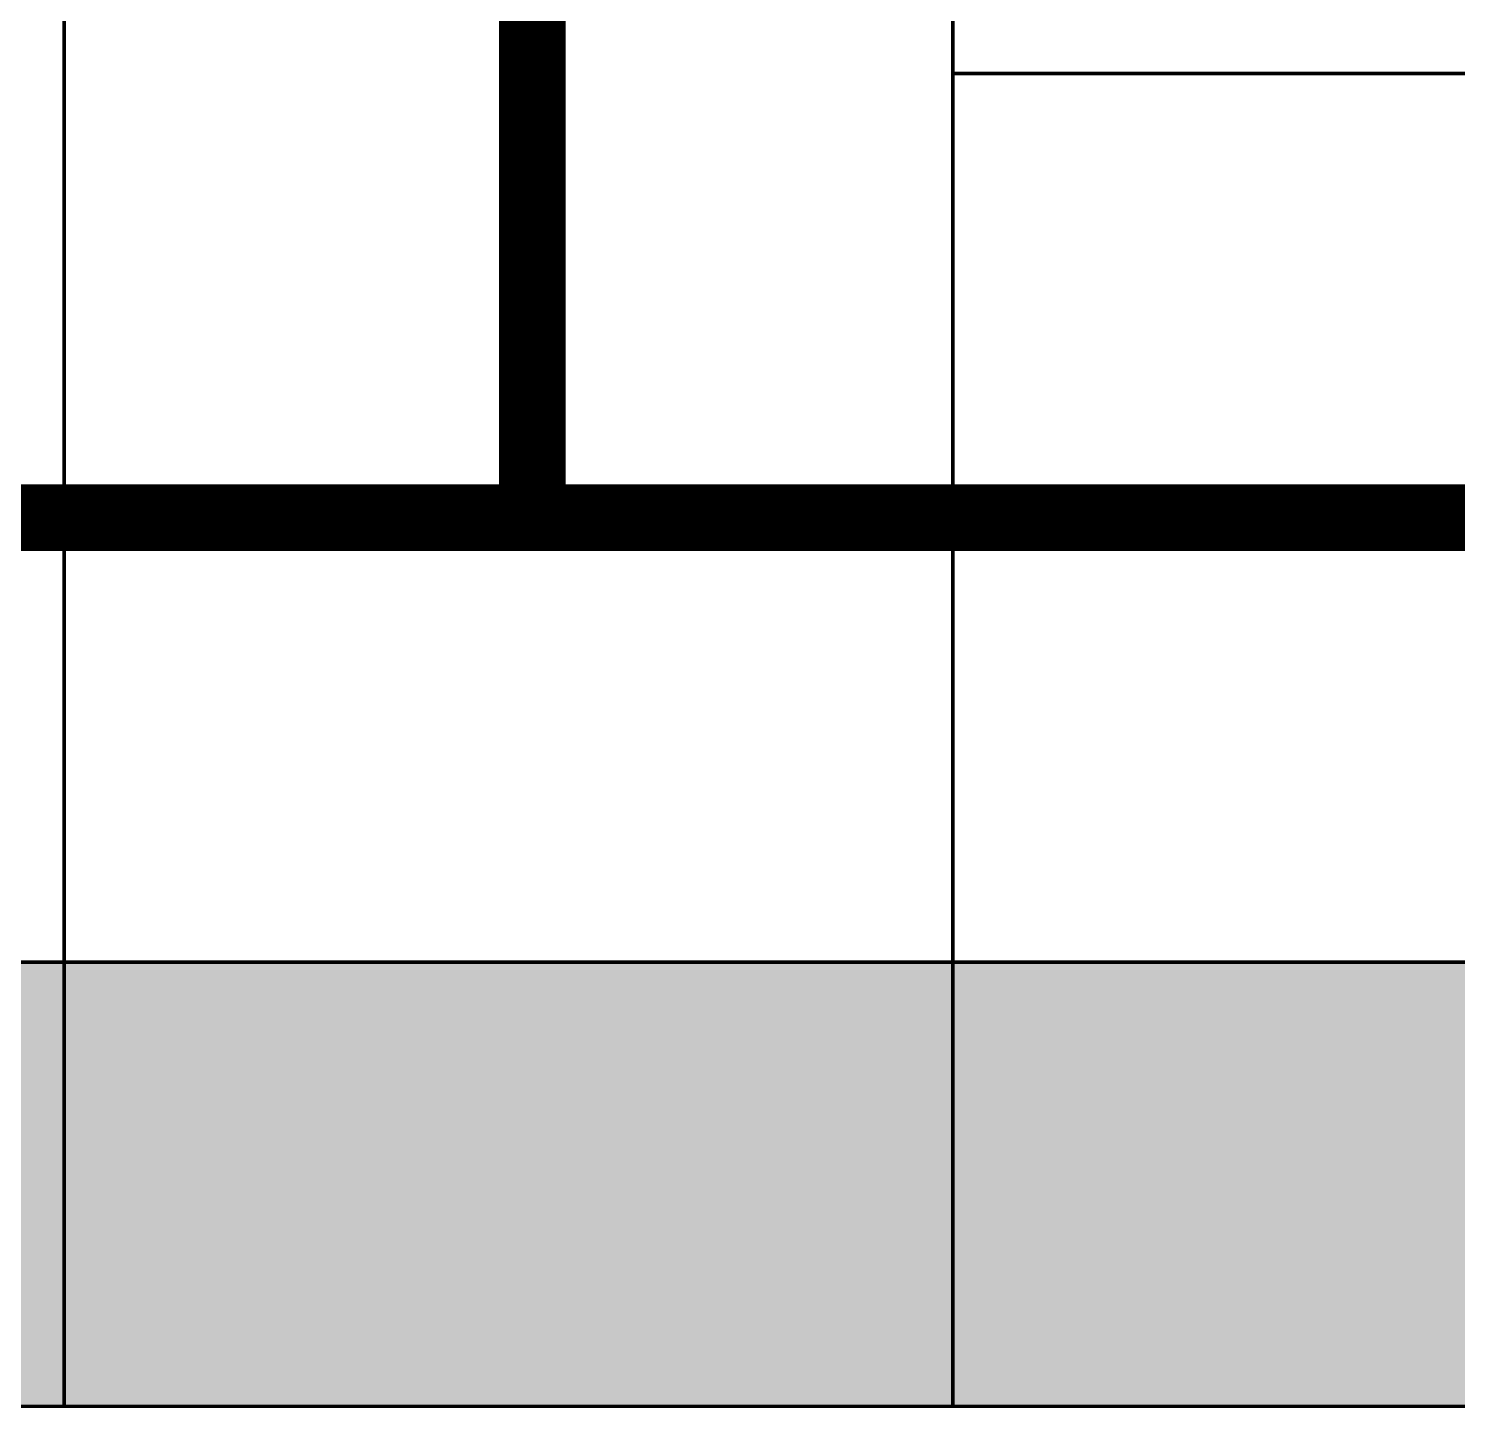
# Model space of a CAD drawing. Header units: millimetres. Extents: x -116965 to 323937, y 291661 to 566926.
# Drawn here: x -46740.1 to -46418.6, y 316538.8 to 316848.8 of the extents above; entities that cross this region are included whole.
import ezdxf

# ---------------------------------------------------------------- set-up
doc = ezdxf.new("R2010")
doc.units = ezdxf.units.MM
doc.layers.get('0').update_dxf_attribs({"lineweight": 18})
doc.layers.add('C00-00-00', color=7, linetype='Continuous')
doc.layers.add('C34-3A-40', color=7, linetype='Continuous', true_color=0x343a40)
doc.layers.add('C62-64-69', color=7, linetype='Continuous', true_color=0x626469)

msp = doc.modelspace()

# ---------------------------------------------------------------- hatches: boundary and pattern name
at = {"layer": 'C34-3A-40'}
h = msp.add_hatch(color=256, dxfattribs=at)
h.dxf.hatch_style = 2
h.paths.add_polyline_path([(-47132.023117, 316638.736127), (-46732.078952, 316638.736127), (-46732.078952, 316538.750083), (-47132.023117, 316538.750083)])
h = msp.add_hatch(color=256, dxfattribs=at)
h.dxf.hatch_style = 2
h.paths.add_polyline_path([(-46732.078952, 316638.736127), (-46532.106867, 316638.736127), (-46532.106867, 316538.750083), (-46732.078952, 316538.750083)])
h = msp.add_hatch(color=256, dxfattribs=at)
h.dxf.hatch_style = 2
h.paths.add_polyline_path([(-46532.106867, 316638.736127), (-45832.204577, 316638.736127), (-45832.204577, 316538.750083), (-46532.106867, 316538.750083)])
at = {"layer": 'C62-64-69'}
h = msp.add_hatch(color=256, dxfattribs=at)
h.dxf.hatch_style = 2
h.paths.add_polyline_path([(-46732.078952, 316629.737383), (-46700.083417, 316629.737383), (-46700.083417, 316622.738358), (-46732.078952, 316622.738358)])
h = msp.add_hatch(color=256, dxfattribs=at)
h.dxf.hatch_style = 2
h.paths.add_polyline_path([(-46700.083417, 316629.737383), (-46668.087882, 316629.737383), (-46668.087882, 316622.738358), (-46700.083417, 316622.738358)])
h = msp.add_hatch(color=256, dxfattribs=at)
h.dxf.hatch_style = 2
h.paths.add_polyline_path([(-46700.083417, 316629.737383), (-46668.087882, 316629.737383), (-46668.087882, 316622.738358), (-46700.083417, 316622.738358)])
h = msp.add_hatch(color=256, dxfattribs=at)
h.dxf.hatch_style = 2
h.paths.add_polyline_path([(-46668.087882, 316629.737383), (-46636.092352, 316629.737383), (-46636.092352, 316622.738358), (-46668.087882, 316622.738358)])
h = msp.add_hatch(color=256, dxfattribs=at)
h.dxf.hatch_style = 2
h.paths.add_polyline_path([(-46668.087882, 316629.737383), (-46636.092352, 316629.737383), (-46636.092352, 316622.738358), (-46668.087882, 316622.738358)])
h = msp.add_hatch(color=256, dxfattribs=at)
h.dxf.hatch_style = 2
h.paths.add_polyline_path([(-46636.092352, 316629.737383), (-46604.096817, 316629.737383), (-46604.096817, 316622.738358), (-46636.092352, 316622.738358)])
h = msp.add_hatch(color=256, dxfattribs=at)
h.dxf.hatch_style = 2
h.paths.add_polyline_path([(-46636.092352, 316629.737383), (-46604.096817, 316629.737383), (-46604.096817, 316622.738358), (-46636.092352, 316622.738358)])
h = msp.add_hatch(color=256, dxfattribs=at)
h.dxf.hatch_style = 2
h.paths.add_polyline_path([(-46604.096817, 316629.737383), (-46572.101282, 316629.737383), (-46572.101282, 316622.738358), (-46604.096817, 316622.738358)])
h = msp.add_hatch(color=256, dxfattribs=at)
h.dxf.hatch_style = 2
h.paths.add_polyline_path([(-46604.096817, 316629.737383), (-46572.101282, 316629.737383), (-46572.101282, 316622.738358), (-46604.096817, 316622.738358)])
h = msp.add_hatch(color=256, dxfattribs=at)
h.dxf.hatch_style = 2
h.paths.add_polyline_path([(-46572.101282, 316629.737383), (-46540.105752, 316629.737383), (-46540.105752, 316622.738358), (-46572.101282, 316622.738358)])
h = msp.add_hatch(color=256, dxfattribs=at)
h.dxf.hatch_style = 2
h.paths.add_polyline_path([(-46532.106867, 316629.737383), (-46500.111332, 316629.737383), (-46500.111332, 316622.738358), (-46532.106867, 316622.738358)])
h = msp.add_hatch(color=256, dxfattribs=at)
h.dxf.hatch_style = 2
h.paths.add_polyline_path([(-46500.111332, 316629.737383), (-46468.115802, 316629.737383), (-46468.115802, 316622.738358), (-46500.111332, 316622.738358)])
h = msp.add_hatch(color=256, dxfattribs=at)
h.dxf.hatch_style = 2
h.paths.add_polyline_path([(-46500.111332, 316629.737383), (-46468.115802, 316629.737383), (-46468.115802, 316622.738358), (-46500.111332, 316622.738358)])
h = msp.add_hatch(color=256, dxfattribs=at)
h.dxf.hatch_style = 2
h.paths.add_polyline_path([(-46468.115802, 316629.737383), (-46436.120267, 316629.737383), (-46436.120267, 316622.738358), (-46468.115802, 316622.738358)])
h = msp.add_hatch(color=256, dxfattribs=at)
h.dxf.hatch_style = 2
h.paths.add_polyline_path([(-46468.115802, 316629.737383), (-46436.120267, 316629.737383), (-46436.120267, 316622.738358), (-46468.115802, 316622.738358)])
h = msp.add_hatch(color=256, dxfattribs=at)
h.dxf.hatch_style = 2
h.paths.add_polyline_path([(-46436.120267, 316629.737383), (-46404.124732, 316629.737383), (-46404.124732, 316622.738358), (-46436.120267, 316622.738358)])
h = msp.add_hatch(color=256, dxfattribs=at)
h.dxf.hatch_style = 2
h.paths.add_polyline_path([(-46732.078952, 316622.738358), (-46700.083417, 316622.738358), (-46700.083417, 316620.738639), (-46732.078952, 316620.738639)])
h = msp.add_hatch(color=256, dxfattribs=at)
h.dxf.hatch_style = 2
h.paths.add_polyline_path([(-46732.078952, 316620.738639), (-46700.083417, 316620.738639), (-46700.083417, 316613.739614), (-46732.078952, 316613.739614)])
h = msp.add_hatch(color=256, dxfattribs=at)
h.dxf.hatch_style = 2
h.paths.add_polyline_path([(-46700.083417, 316622.738358), (-46668.087882, 316622.738358), (-46668.087882, 316620.738639), (-46700.083417, 316620.738639)])
h = msp.add_hatch(color=256, dxfattribs=at)
h.dxf.hatch_style = 2
h.paths.add_polyline_path([(-46700.083417, 316622.738358), (-46668.087882, 316622.738358), (-46668.087882, 316620.738639), (-46700.083417, 316620.738639)])
h = msp.add_hatch(color=256, dxfattribs=at)
h.dxf.hatch_style = 2
h.paths.add_polyline_path([(-46700.083417, 316620.738639), (-46668.087882, 316620.738639), (-46668.087882, 316613.739614), (-46700.083417, 316613.739614)])
h = msp.add_hatch(color=256, dxfattribs=at)
h.dxf.hatch_style = 2
h.paths.add_polyline_path([(-46700.083417, 316620.738639), (-46668.087882, 316620.738639), (-46668.087882, 316613.739614), (-46700.083417, 316613.739614)])
h = msp.add_hatch(color=256, dxfattribs=at)
h.dxf.hatch_style = 2
h.paths.add_polyline_path([(-46668.087882, 316622.738358), (-46636.092352, 316622.738358), (-46636.092352, 316620.738639), (-46668.087882, 316620.738639)])
h = msp.add_hatch(color=256, dxfattribs=at)
h.dxf.hatch_style = 2
h.paths.add_polyline_path([(-46668.087882, 316622.738358), (-46636.092352, 316622.738358), (-46636.092352, 316620.738639), (-46668.087882, 316620.738639)])
h = msp.add_hatch(color=256, dxfattribs=at)
h.dxf.hatch_style = 2
h.paths.add_polyline_path([(-46668.087882, 316620.738639), (-46636.092352, 316620.738639), (-46636.092352, 316613.739614), (-46668.087882, 316613.739614)])
h = msp.add_hatch(color=256, dxfattribs=at)
h.dxf.hatch_style = 2
h.paths.add_polyline_path([(-46668.087882, 316620.738639), (-46636.092352, 316620.738639), (-46636.092352, 316613.739614), (-46668.087882, 316613.739614)])
h = msp.add_hatch(color=256, dxfattribs=at)
h.dxf.hatch_style = 2
h.paths.add_polyline_path([(-46636.092352, 316622.738358), (-46604.096817, 316622.738358), (-46604.096817, 316620.738639), (-46636.092352, 316620.738639)])
h = msp.add_hatch(color=256, dxfattribs=at)
h.dxf.hatch_style = 2
h.paths.add_polyline_path([(-46636.092352, 316622.738358), (-46604.096817, 316622.738358), (-46604.096817, 316620.738639), (-46636.092352, 316620.738639)])
h = msp.add_hatch(color=256, dxfattribs=at)
h.dxf.hatch_style = 2
h.paths.add_polyline_path([(-46636.092352, 316620.738639), (-46604.096817, 316620.738639), (-46604.096817, 316613.739614), (-46636.092352, 316613.739614)])
h = msp.add_hatch(color=256, dxfattribs=at)
h.dxf.hatch_style = 2
h.paths.add_polyline_path([(-46636.092352, 316620.738639), (-46604.096817, 316620.738639), (-46604.096817, 316613.739614), (-46636.092352, 316613.739614)])
h = msp.add_hatch(color=256, dxfattribs=at)
h.dxf.hatch_style = 2
h.paths.add_polyline_path([(-46604.096817, 316622.738358), (-46572.101282, 316622.738358), (-46572.101282, 316620.738639), (-46604.096817, 316620.738639)])
h = msp.add_hatch(color=256, dxfattribs=at)
h.dxf.hatch_style = 2
h.paths.add_polyline_path([(-46604.096817, 316622.738358), (-46572.101282, 316622.738358), (-46572.101282, 316620.738639), (-46604.096817, 316620.738639)])
h = msp.add_hatch(color=256, dxfattribs=at)
h.dxf.hatch_style = 2
h.paths.add_polyline_path([(-46604.096817, 316620.738639), (-46572.101282, 316620.738639), (-46572.101282, 316613.739614), (-46604.096817, 316613.739614)])
h = msp.add_hatch(color=256, dxfattribs=at)
h.dxf.hatch_style = 2
h.paths.add_polyline_path([(-46604.096817, 316620.738639), (-46572.101282, 316620.738639), (-46572.101282, 316613.739614), (-46604.096817, 316613.739614)])
h = msp.add_hatch(color=256, dxfattribs=at)
h.dxf.hatch_style = 2
h.paths.add_polyline_path([(-46572.101282, 316622.738358), (-46540.105752, 316622.738358), (-46540.105752, 316620.738639), (-46572.101282, 316620.738639)])
h = msp.add_hatch(color=256, dxfattribs=at)
h.dxf.hatch_style = 2
h.paths.add_polyline_path([(-46572.101282, 316620.738639), (-46540.105752, 316620.738639), (-46540.105752, 316613.739614), (-46572.101282, 316613.739614)])
h = msp.add_hatch(color=256, dxfattribs=at)
h.dxf.hatch_style = 2
h.paths.add_polyline_path([(-46532.106867, 316622.738358), (-46500.111332, 316622.738358), (-46500.111332, 316620.738639), (-46532.106867, 316620.738639)])
h = msp.add_hatch(color=256, dxfattribs=at)
h.dxf.hatch_style = 2
h.paths.add_polyline_path([(-46532.106867, 316620.738639), (-46500.111332, 316620.738639), (-46500.111332, 316613.739614), (-46532.106867, 316613.739614)])
h = msp.add_hatch(color=256, dxfattribs=at)
h.dxf.hatch_style = 2
h.paths.add_polyline_path([(-46500.111332, 316622.738358), (-46468.115802, 316622.738358), (-46468.115802, 316620.738639), (-46500.111332, 316620.738639)])
h = msp.add_hatch(color=256, dxfattribs=at)
h.dxf.hatch_style = 2
h.paths.add_polyline_path([(-46500.111332, 316622.738358), (-46468.115802, 316622.738358), (-46468.115802, 316620.738639), (-46500.111332, 316620.738639)])
h = msp.add_hatch(color=256, dxfattribs=at)
h.dxf.hatch_style = 2
h.paths.add_polyline_path([(-46500.111332, 316620.738639), (-46468.115802, 316620.738639), (-46468.115802, 316613.739614), (-46500.111332, 316613.739614)])
h = msp.add_hatch(color=256, dxfattribs=at)
h.dxf.hatch_style = 2
h.paths.add_polyline_path([(-46500.111332, 316620.738639), (-46468.115802, 316620.738639), (-46468.115802, 316613.739614), (-46500.111332, 316613.739614)])
h = msp.add_hatch(color=256, dxfattribs=at)
h.dxf.hatch_style = 2
h.paths.add_polyline_path([(-46468.115802, 316622.738358), (-46436.120267, 316622.738358), (-46436.120267, 316620.738639), (-46468.115802, 316620.738639)])
h = msp.add_hatch(color=256, dxfattribs=at)
h.dxf.hatch_style = 2
h.paths.add_polyline_path([(-46468.115802, 316622.738358), (-46436.120267, 316622.738358), (-46436.120267, 316620.738639), (-46468.115802, 316620.738639)])
h = msp.add_hatch(color=256, dxfattribs=at)
h.dxf.hatch_style = 2
h.paths.add_polyline_path([(-46468.115802, 316620.738639), (-46436.120267, 316620.738639), (-46436.120267, 316613.739614), (-46468.115802, 316613.739614)])
h = msp.add_hatch(color=256, dxfattribs=at)
h.dxf.hatch_style = 2
h.paths.add_polyline_path([(-46468.115802, 316620.738639), (-46436.120267, 316620.738639), (-46436.120267, 316613.739614), (-46468.115802, 316613.739614)])
h = msp.add_hatch(color=256, dxfattribs=at)
h.dxf.hatch_style = 2
h.paths.add_polyline_path([(-46436.120267, 316622.738358), (-46404.124732, 316622.738358), (-46404.124732, 316620.738639), (-46436.120267, 316620.738639)])
h = msp.add_hatch(color=256, dxfattribs=at)
h.dxf.hatch_style = 2
h.paths.add_polyline_path([(-46436.120267, 316620.738639), (-46404.124732, 316620.738639), (-46404.124732, 316613.739614), (-46436.120267, 316613.739614)])
h = msp.add_hatch(color=256, dxfattribs=at)
h.dxf.hatch_style = 2
h.paths.add_polyline_path([(-46732.078952, 316613.739614), (-46700.083417, 316613.739614), (-46700.083417, 316611.739896), (-46732.078952, 316611.739896)])
h = msp.add_hatch(color=256, dxfattribs=at)
h.dxf.hatch_style = 2
h.paths.add_polyline_path([(-46732.078952, 316611.739896), (-46700.083417, 316611.739896), (-46700.083417, 316604.74087), (-46732.078952, 316604.74087)])
h = msp.add_hatch(color=256, dxfattribs=at)
h.dxf.hatch_style = 2
h.paths.add_polyline_path([(-46700.083417, 316613.739614), (-46668.087882, 316613.739614), (-46668.087882, 316611.739896), (-46700.083417, 316611.739896)])
h = msp.add_hatch(color=256, dxfattribs=at)
h.dxf.hatch_style = 2
h.paths.add_polyline_path([(-46700.083417, 316613.739614), (-46668.087882, 316613.739614), (-46668.087882, 316611.739896), (-46700.083417, 316611.739896)])
h = msp.add_hatch(color=256, dxfattribs=at)
h.dxf.hatch_style = 2
h.paths.add_polyline_path([(-46700.083417, 316611.739896), (-46668.087882, 316611.739896), (-46668.087882, 316604.74087), (-46700.083417, 316604.74087)])
h = msp.add_hatch(color=256, dxfattribs=at)
h.dxf.hatch_style = 2
h.paths.add_polyline_path([(-46700.083417, 316611.739896), (-46668.087882, 316611.739896), (-46668.087882, 316604.74087), (-46700.083417, 316604.74087)])
h = msp.add_hatch(color=256, dxfattribs=at)
h.dxf.hatch_style = 2
h.paths.add_polyline_path([(-46668.087882, 316613.739614), (-46636.092352, 316613.739614), (-46636.092352, 316611.739896), (-46668.087882, 316611.739896)])
h = msp.add_hatch(color=256, dxfattribs=at)
h.dxf.hatch_style = 2
h.paths.add_polyline_path([(-46668.087882, 316613.739614), (-46636.092352, 316613.739614), (-46636.092352, 316611.739896), (-46668.087882, 316611.739896)])
h = msp.add_hatch(color=256, dxfattribs=at)
h.dxf.hatch_style = 2
h.paths.add_polyline_path([(-46668.087882, 316611.739896), (-46636.092352, 316611.739896), (-46636.092352, 316604.74087), (-46668.087882, 316604.74087)])
h = msp.add_hatch(color=256, dxfattribs=at)
h.dxf.hatch_style = 2
h.paths.add_polyline_path([(-46668.087882, 316611.739896), (-46636.092352, 316611.739896), (-46636.092352, 316604.74087), (-46668.087882, 316604.74087)])
h = msp.add_hatch(color=256, dxfattribs=at)
h.dxf.hatch_style = 2
h.paths.add_polyline_path([(-46636.092352, 316613.739614), (-46604.096817, 316613.739614), (-46604.096817, 316611.739896), (-46636.092352, 316611.739896)])
h = msp.add_hatch(color=256, dxfattribs=at)
h.dxf.hatch_style = 2
h.paths.add_polyline_path([(-46636.092352, 316613.739614), (-46604.096817, 316613.739614), (-46604.096817, 316611.739896), (-46636.092352, 316611.739896)])
h = msp.add_hatch(color=256, dxfattribs=at)
h.dxf.hatch_style = 2
h.paths.add_polyline_path([(-46636.092352, 316611.739896), (-46604.096817, 316611.739896), (-46604.096817, 316604.74087), (-46636.092352, 316604.74087)])
h = msp.add_hatch(color=256, dxfattribs=at)
h.dxf.hatch_style = 2
h.paths.add_polyline_path([(-46636.092352, 316611.739896), (-46604.096817, 316611.739896), (-46604.096817, 316604.74087), (-46636.092352, 316604.74087)])
h = msp.add_hatch(color=256, dxfattribs=at)
h.dxf.hatch_style = 2
h.paths.add_polyline_path([(-46604.096817, 316613.739614), (-46572.101282, 316613.739614), (-46572.101282, 316611.739896), (-46604.096817, 316611.739896)])
h = msp.add_hatch(color=256, dxfattribs=at)
h.dxf.hatch_style = 2
h.paths.add_polyline_path([(-46604.096817, 316613.739614), (-46572.101282, 316613.739614), (-46572.101282, 316611.739896), (-46604.096817, 316611.739896)])
h = msp.add_hatch(color=256, dxfattribs=at)
h.dxf.hatch_style = 2
h.paths.add_polyline_path([(-46604.096817, 316611.739896), (-46572.101282, 316611.739896), (-46572.101282, 316604.74087), (-46604.096817, 316604.74087)])
h = msp.add_hatch(color=256, dxfattribs=at)
h.dxf.hatch_style = 2
h.paths.add_polyline_path([(-46604.096817, 316611.739896), (-46572.101282, 316611.739896), (-46572.101282, 316604.74087), (-46604.096817, 316604.74087)])
h = msp.add_hatch(color=256, dxfattribs=at)
h.dxf.hatch_style = 2
h.paths.add_polyline_path([(-46572.101282, 316613.739614), (-46540.105752, 316613.739614), (-46540.105752, 316611.739896), (-46572.101282, 316611.739896)])
h = msp.add_hatch(color=256, dxfattribs=at)
h.dxf.hatch_style = 2
h.paths.add_polyline_path([(-46572.101282, 316611.739896), (-46540.105752, 316611.739896), (-46540.105752, 316604.74087), (-46572.101282, 316604.74087)])
h = msp.add_hatch(color=256, dxfattribs=at)
h.dxf.hatch_style = 2
h.paths.add_polyline_path([(-46532.106867, 316613.739614), (-46500.111332, 316613.739614), (-46500.111332, 316611.739896), (-46532.106867, 316611.739896)])
h = msp.add_hatch(color=256, dxfattribs=at)
h.dxf.hatch_style = 2
h.paths.add_polyline_path([(-46532.106867, 316611.739896), (-46500.111332, 316611.739896), (-46500.111332, 316604.74087), (-46532.106867, 316604.74087)])
h = msp.add_hatch(color=256, dxfattribs=at)
h.dxf.hatch_style = 2
h.paths.add_polyline_path([(-46500.111332, 316613.739614), (-46468.115802, 316613.739614), (-46468.115802, 316611.739896), (-46500.111332, 316611.739896)])
h = msp.add_hatch(color=256, dxfattribs=at)
h.dxf.hatch_style = 2
h.paths.add_polyline_path([(-46500.111332, 316613.739614), (-46468.115802, 316613.739614), (-46468.115802, 316611.739896), (-46500.111332, 316611.739896)])
h = msp.add_hatch(color=256, dxfattribs=at)
h.dxf.hatch_style = 2
h.paths.add_polyline_path([(-46500.111332, 316611.739896), (-46468.115802, 316611.739896), (-46468.115802, 316604.74087), (-46500.111332, 316604.74087)])
h = msp.add_hatch(color=256, dxfattribs=at)
h.dxf.hatch_style = 2
h.paths.add_polyline_path([(-46500.111332, 316611.739896), (-46468.115802, 316611.739896), (-46468.115802, 316604.74087), (-46500.111332, 316604.74087)])
h = msp.add_hatch(color=256, dxfattribs=at)
h.dxf.hatch_style = 2
h.paths.add_polyline_path([(-46468.115802, 316613.739614), (-46436.120267, 316613.739614), (-46436.120267, 316611.739896), (-46468.115802, 316611.739896)])
h = msp.add_hatch(color=256, dxfattribs=at)
h.dxf.hatch_style = 2
h.paths.add_polyline_path([(-46468.115802, 316613.739614), (-46436.120267, 316613.739614), (-46436.120267, 316611.739896), (-46468.115802, 316611.739896)])
h = msp.add_hatch(color=256, dxfattribs=at)
h.dxf.hatch_style = 2
h.paths.add_polyline_path([(-46468.115802, 316611.739896), (-46436.120267, 316611.739896), (-46436.120267, 316604.74087), (-46468.115802, 316604.74087)])
h = msp.add_hatch(color=256, dxfattribs=at)
h.dxf.hatch_style = 2
h.paths.add_polyline_path([(-46468.115802, 316611.739896), (-46436.120267, 316611.739896), (-46436.120267, 316604.74087), (-46468.115802, 316604.74087)])
h = msp.add_hatch(color=256, dxfattribs=at)
h.dxf.hatch_style = 2
h.paths.add_polyline_path([(-46436.120267, 316613.739614), (-46404.124732, 316613.739614), (-46404.124732, 316611.739896), (-46436.120267, 316611.739896)])
h = msp.add_hatch(color=256, dxfattribs=at)
h.dxf.hatch_style = 2
h.paths.add_polyline_path([(-46436.120267, 316611.739896), (-46404.124732, 316611.739896), (-46404.124732, 316604.74087), (-46436.120267, 316604.74087)])
h = msp.add_hatch(color=256, dxfattribs=at)
h.dxf.hatch_style = 2
h.paths.add_polyline_path([(-46732.078952, 316604.74087), (-46700.083417, 316604.74087), (-46700.083417, 316602.741152), (-46732.078952, 316602.741152)])
h = msp.add_hatch(color=256, dxfattribs=at)
h.dxf.hatch_style = 2
h.paths.add_polyline_path([(-46700.083417, 316604.74087), (-46668.087882, 316604.74087), (-46668.087882, 316602.741152), (-46700.083417, 316602.741152)])
h = msp.add_hatch(color=256, dxfattribs=at)
h.dxf.hatch_style = 2
h.paths.add_polyline_path([(-46700.083417, 316604.74087), (-46668.087882, 316604.74087), (-46668.087882, 316602.741152), (-46700.083417, 316602.741152)])
h = msp.add_hatch(color=256, dxfattribs=at)
h.dxf.hatch_style = 2
h.paths.add_polyline_path([(-46668.087882, 316604.74087), (-46636.092352, 316604.74087), (-46636.092352, 316602.741152), (-46668.087882, 316602.741152)])
h = msp.add_hatch(color=256, dxfattribs=at)
h.dxf.hatch_style = 2
h.paths.add_polyline_path([(-46668.087882, 316604.74087), (-46636.092352, 316604.74087), (-46636.092352, 316602.741152), (-46668.087882, 316602.741152)])
h = msp.add_hatch(color=256, dxfattribs=at)
h.dxf.hatch_style = 2
h.paths.add_polyline_path([(-46636.092352, 316604.74087), (-46604.096817, 316604.74087), (-46604.096817, 316602.741152), (-46636.092352, 316602.741152)])
h = msp.add_hatch(color=256, dxfattribs=at)
h.dxf.hatch_style = 2
h.paths.add_polyline_path([(-46636.092352, 316604.74087), (-46604.096817, 316604.74087), (-46604.096817, 316602.741152), (-46636.092352, 316602.741152)])
h = msp.add_hatch(color=256, dxfattribs=at)
h.dxf.hatch_style = 2
h.paths.add_polyline_path([(-46604.096817, 316604.74087), (-46572.101282, 316604.74087), (-46572.101282, 316602.741152), (-46604.096817, 316602.741152)])
h = msp.add_hatch(color=256, dxfattribs=at)
h.dxf.hatch_style = 2
h.paths.add_polyline_path([(-46604.096817, 316604.74087), (-46572.101282, 316604.74087), (-46572.101282, 316602.741152), (-46604.096817, 316602.741152)])
h = msp.add_hatch(color=256, dxfattribs=at)
h.dxf.hatch_style = 2
h.paths.add_polyline_path([(-46572.101282, 316604.74087), (-46540.105752, 316604.74087), (-46540.105752, 316602.741152), (-46572.101282, 316602.741152)])
h = msp.add_hatch(color=256, dxfattribs=at)
h.dxf.hatch_style = 2
h.paths.add_polyline_path([(-46532.106867, 316604.74087), (-46500.111332, 316604.74087), (-46500.111332, 316602.741152), (-46532.106867, 316602.741152)])
h = msp.add_hatch(color=256, dxfattribs=at)
h.dxf.hatch_style = 2
h.paths.add_polyline_path([(-46500.111332, 316604.74087), (-46468.115802, 316604.74087), (-46468.115802, 316602.741152), (-46500.111332, 316602.741152)])
h = msp.add_hatch(color=256, dxfattribs=at)
h.dxf.hatch_style = 2
h.paths.add_polyline_path([(-46500.111332, 316604.74087), (-46468.115802, 316604.74087), (-46468.115802, 316602.741152), (-46500.111332, 316602.741152)])
h = msp.add_hatch(color=256, dxfattribs=at)
h.dxf.hatch_style = 2
h.paths.add_polyline_path([(-46468.115802, 316604.74087), (-46436.120267, 316604.74087), (-46436.120267, 316602.741152), (-46468.115802, 316602.741152)])
h = msp.add_hatch(color=256, dxfattribs=at)
h.dxf.hatch_style = 2
h.paths.add_polyline_path([(-46468.115802, 316604.74087), (-46436.120267, 316604.74087), (-46436.120267, 316602.741152), (-46468.115802, 316602.741152)])
h = msp.add_hatch(color=256, dxfattribs=at)
h.dxf.hatch_style = 2
h.paths.add_polyline_path([(-46436.120267, 316604.74087), (-46404.124732, 316604.74087), (-46404.124732, 316602.741152), (-46436.120267, 316602.741152)])
h = msp.add_hatch(color=256, dxfattribs=at)
h.dxf.hatch_style = 2
h.paths.add_polyline_path([(-46732.078952, 316602.741152), (-46700.083417, 316602.741152), (-46700.083417, 316595.742126), (-46732.078952, 316595.742126)])
h = msp.add_hatch(color=256, dxfattribs=at)
h.dxf.hatch_style = 2
h.paths.add_polyline_path([(-46700.083417, 316602.741152), (-46668.087882, 316602.741152), (-46668.087882, 316595.742126), (-46700.083417, 316595.742126)])
h = msp.add_hatch(color=256, dxfattribs=at)
h.dxf.hatch_style = 2
h.paths.add_polyline_path([(-46700.083417, 316602.741152), (-46668.087882, 316602.741152), (-46668.087882, 316595.742126), (-46700.083417, 316595.742126)])
h = msp.add_hatch(color=256, dxfattribs=at)
h.dxf.hatch_style = 2
h.paths.add_polyline_path([(-46668.087882, 316602.741152), (-46636.092352, 316602.741152), (-46636.092352, 316595.742126), (-46668.087882, 316595.742126)])
h = msp.add_hatch(color=256, dxfattribs=at)
h.dxf.hatch_style = 2
h.paths.add_polyline_path([(-46668.087882, 316602.741152), (-46636.092352, 316602.741152), (-46636.092352, 316595.742126), (-46668.087882, 316595.742126)])
h = msp.add_hatch(color=256, dxfattribs=at)
h.dxf.hatch_style = 2
h.paths.add_polyline_path([(-46636.092352, 316602.741152), (-46604.096817, 316602.741152), (-46604.096817, 316595.742126), (-46636.092352, 316595.742126)])
h = msp.add_hatch(color=256, dxfattribs=at)
h.dxf.hatch_style = 2
h.paths.add_polyline_path([(-46636.092352, 316602.741152), (-46604.096817, 316602.741152), (-46604.096817, 316595.742126), (-46636.092352, 316595.742126)])
h = msp.add_hatch(color=256, dxfattribs=at)
h.dxf.hatch_style = 2
h.paths.add_polyline_path([(-46604.096817, 316602.741152), (-46572.101282, 316602.741152), (-46572.101282, 316595.742126), (-46604.096817, 316595.742126)])
h = msp.add_hatch(color=256, dxfattribs=at)
h.dxf.hatch_style = 2
h.paths.add_polyline_path([(-46604.096817, 316602.741152), (-46572.101282, 316602.741152), (-46572.101282, 316595.742126), (-46604.096817, 316595.742126)])
h = msp.add_hatch(color=256, dxfattribs=at)
h.dxf.hatch_style = 2
h.paths.add_polyline_path([(-46572.101282, 316602.741152), (-46540.105752, 316602.741152), (-46540.105752, 316595.742126), (-46572.101282, 316595.742126)])
h = msp.add_hatch(color=256, dxfattribs=at)
h.dxf.hatch_style = 2
h.paths.add_polyline_path([(-46532.106867, 316602.741152), (-46500.111332, 316602.741152), (-46500.111332, 316595.742126), (-46532.106867, 316595.742126)])
h = msp.add_hatch(color=256, dxfattribs=at)
h.dxf.hatch_style = 2
h.paths.add_polyline_path([(-46500.111332, 316602.741152), (-46468.115802, 316602.741152), (-46468.115802, 316595.742126), (-46500.111332, 316595.742126)])
h = msp.add_hatch(color=256, dxfattribs=at)
h.dxf.hatch_style = 2
h.paths.add_polyline_path([(-46500.111332, 316602.741152), (-46468.115802, 316602.741152), (-46468.115802, 316595.742126), (-46500.111332, 316595.742126)])
h = msp.add_hatch(color=256, dxfattribs=at)
h.dxf.hatch_style = 2
h.paths.add_polyline_path([(-46468.115802, 316602.741152), (-46436.120267, 316602.741152), (-46436.120267, 316595.742126), (-46468.115802, 316595.742126)])
h = msp.add_hatch(color=256, dxfattribs=at)
h.dxf.hatch_style = 2
h.paths.add_polyline_path([(-46468.115802, 316602.741152), (-46436.120267, 316602.741152), (-46436.120267, 316595.742126), (-46468.115802, 316595.742126)])
h = msp.add_hatch(color=256, dxfattribs=at)
h.dxf.hatch_style = 2
h.paths.add_polyline_path([(-46436.120267, 316602.741152), (-46404.124732, 316602.741152), (-46404.124732, 316595.742126), (-46436.120267, 316595.742126)])
h = msp.add_hatch(color=256, dxfattribs=at)
h.dxf.hatch_style = 2
h.paths.add_polyline_path([(-46732.078952, 316595.742126), (-46700.083417, 316595.742126), (-46700.083417, 316593.742408), (-46732.078952, 316593.742408)])
h = msp.add_hatch(color=256, dxfattribs=at)
h.dxf.hatch_style = 2
h.paths.add_polyline_path([(-46700.083417, 316595.742126), (-46668.087882, 316595.742126), (-46668.087882, 316593.742408), (-46700.083417, 316593.742408)])
h = msp.add_hatch(color=256, dxfattribs=at)
h.dxf.hatch_style = 2
h.paths.add_polyline_path([(-46700.083417, 316595.742126), (-46668.087882, 316595.742126), (-46668.087882, 316593.742408), (-46700.083417, 316593.742408)])
h = msp.add_hatch(color=256, dxfattribs=at)
h.dxf.hatch_style = 2
h.paths.add_polyline_path([(-46668.087882, 316595.742126), (-46636.092352, 316595.742126), (-46636.092352, 316593.742408), (-46668.087882, 316593.742408)])
h = msp.add_hatch(color=256, dxfattribs=at)
h.dxf.hatch_style = 2
h.paths.add_polyline_path([(-46668.087882, 316595.742126), (-46636.092352, 316595.742126), (-46636.092352, 316593.742408), (-46668.087882, 316593.742408)])
h = msp.add_hatch(color=256, dxfattribs=at)
h.dxf.hatch_style = 2
h.paths.add_polyline_path([(-46636.092352, 316595.742126), (-46604.096817, 316595.742126), (-46604.096817, 316593.742408), (-46636.092352, 316593.742408)])
h = msp.add_hatch(color=256, dxfattribs=at)
h.dxf.hatch_style = 2
h.paths.add_polyline_path([(-46636.092352, 316595.742126), (-46604.096817, 316595.742126), (-46604.096817, 316593.742408), (-46636.092352, 316593.742408)])
h = msp.add_hatch(color=256, dxfattribs=at)
h.dxf.hatch_style = 2
h.paths.add_polyline_path([(-46604.096817, 316595.742126), (-46572.101282, 316595.742126), (-46572.101282, 316593.742408), (-46604.096817, 316593.742408)])
h = msp.add_hatch(color=256, dxfattribs=at)
h.dxf.hatch_style = 2
h.paths.add_polyline_path([(-46604.096817, 316595.742126), (-46572.101282, 316595.742126), (-46572.101282, 316593.742408), (-46604.096817, 316593.742408)])
h = msp.add_hatch(color=256, dxfattribs=at)
h.dxf.hatch_style = 2
h.paths.add_polyline_path([(-46572.101282, 316595.742126), (-46540.105752, 316595.742126), (-46540.105752, 316593.742408), (-46572.101282, 316593.742408)])
h = msp.add_hatch(color=256, dxfattribs=at)
h.dxf.hatch_style = 2
h.paths.add_polyline_path([(-46532.106867, 316595.742126), (-46500.111332, 316595.742126), (-46500.111332, 316593.742408), (-46532.106867, 316593.742408)])
h = msp.add_hatch(color=256, dxfattribs=at)
h.dxf.hatch_style = 2
h.paths.add_polyline_path([(-46500.111332, 316595.742126), (-46468.115802, 316595.742126), (-46468.115802, 316593.742408), (-46500.111332, 316593.742408)])
h = msp.add_hatch(color=256, dxfattribs=at)
h.dxf.hatch_style = 2
h.paths.add_polyline_path([(-46500.111332, 316595.742126), (-46468.115802, 316595.742126), (-46468.115802, 316593.742408), (-46500.111332, 316593.742408)])
h = msp.add_hatch(color=256, dxfattribs=at)
h.dxf.hatch_style = 2
h.paths.add_polyline_path([(-46468.115802, 316595.742126), (-46436.120267, 316595.742126), (-46436.120267, 316593.742408), (-46468.115802, 316593.742408)])
h = msp.add_hatch(color=256, dxfattribs=at)
h.dxf.hatch_style = 2
h.paths.add_polyline_path([(-46468.115802, 316595.742126), (-46436.120267, 316595.742126), (-46436.120267, 316593.742408), (-46468.115802, 316593.742408)])
h = msp.add_hatch(color=256, dxfattribs=at)
h.dxf.hatch_style = 2
h.paths.add_polyline_path([(-46436.120267, 316595.742126), (-46404.124732, 316595.742126), (-46404.124732, 316593.742408), (-46436.120267, 316593.742408)])
h = msp.add_hatch(color=256, dxfattribs=at)
h.dxf.hatch_style = 2
h.paths.add_polyline_path([(-46732.078952, 316593.742408), (-46700.083417, 316593.742408), (-46700.083417, 316586.743383), (-46732.078952, 316586.743383)])
h = msp.add_hatch(color=256, dxfattribs=at)
h.dxf.hatch_style = 2
h.paths.add_polyline_path([(-46700.083417, 316593.742408), (-46668.087882, 316593.742408), (-46668.087882, 316586.743383), (-46700.083417, 316586.743383)])
h = msp.add_hatch(color=256, dxfattribs=at)
h.dxf.hatch_style = 2
h.paths.add_polyline_path([(-46700.083417, 316593.742408), (-46668.087882, 316593.742408), (-46668.087882, 316586.743383), (-46700.083417, 316586.743383)])
h = msp.add_hatch(color=256, dxfattribs=at)
h.dxf.hatch_style = 2
h.paths.add_polyline_path([(-46668.087882, 316593.742408), (-46636.092352, 316593.742408), (-46636.092352, 316586.743383), (-46668.087882, 316586.743383)])
h = msp.add_hatch(color=256, dxfattribs=at)
h.dxf.hatch_style = 2
h.paths.add_polyline_path([(-46668.087882, 316593.742408), (-46636.092352, 316593.742408), (-46636.092352, 316586.743383), (-46668.087882, 316586.743383)])
h = msp.add_hatch(color=256, dxfattribs=at)
h.dxf.hatch_style = 2
h.paths.add_polyline_path([(-46636.092352, 316593.742408), (-46604.096817, 316593.742408), (-46604.096817, 316586.743383), (-46636.092352, 316586.743383)])
h = msp.add_hatch(color=256, dxfattribs=at)
h.dxf.hatch_style = 2
h.paths.add_polyline_path([(-46636.092352, 316593.742408), (-46604.096817, 316593.742408), (-46604.096817, 316586.743383), (-46636.092352, 316586.743383)])
h = msp.add_hatch(color=256, dxfattribs=at)
h.dxf.hatch_style = 2
h.paths.add_polyline_path([(-46604.096817, 316593.742408), (-46572.101282, 316593.742408), (-46572.101282, 316586.743383), (-46604.096817, 316586.743383)])
h = msp.add_hatch(color=256, dxfattribs=at)
h.dxf.hatch_style = 2
h.paths.add_polyline_path([(-46604.096817, 316593.742408), (-46572.101282, 316593.742408), (-46572.101282, 316586.743383), (-46604.096817, 316586.743383)])
h = msp.add_hatch(color=256, dxfattribs=at)
h.dxf.hatch_style = 2
h.paths.add_polyline_path([(-46572.101282, 316593.742408), (-46540.105752, 316593.742408), (-46540.105752, 316586.743383), (-46572.101282, 316586.743383)])
h = msp.add_hatch(color=256, dxfattribs=at)
h.dxf.hatch_style = 2
h.paths.add_polyline_path([(-46532.106867, 316593.742408), (-46500.111332, 316593.742408), (-46500.111332, 316586.743383), (-46532.106867, 316586.743383)])
h = msp.add_hatch(color=256, dxfattribs=at)
h.dxf.hatch_style = 2
h.paths.add_polyline_path([(-46500.111332, 316593.742408), (-46468.115802, 316593.742408), (-46468.115802, 316586.743383), (-46500.111332, 316586.743383)])
h = msp.add_hatch(color=256, dxfattribs=at)
h.dxf.hatch_style = 2
h.paths.add_polyline_path([(-46500.111332, 316593.742408), (-46468.115802, 316593.742408), (-46468.115802, 316586.743383), (-46500.111332, 316586.743383)])
h = msp.add_hatch(color=256, dxfattribs=at)
h.dxf.hatch_style = 2
h.paths.add_polyline_path([(-46468.115802, 316593.742408), (-46436.120267, 316593.742408), (-46436.120267, 316586.743383), (-46468.115802, 316586.743383)])
h = msp.add_hatch(color=256, dxfattribs=at)
h.dxf.hatch_style = 2
h.paths.add_polyline_path([(-46468.115802, 316593.742408), (-46436.120267, 316593.742408), (-46436.120267, 316586.743383), (-46468.115802, 316586.743383)])
h = msp.add_hatch(color=256, dxfattribs=at)
h.dxf.hatch_style = 2
h.paths.add_polyline_path([(-46436.120267, 316593.742408), (-46404.124732, 316593.742408), (-46404.124732, 316586.743383), (-46436.120267, 316586.743383)])
h = msp.add_hatch(color=256, dxfattribs=at)
h.dxf.hatch_style = 2
h.paths.add_polyline_path([(-46732.078952, 316586.743383), (-46700.083417, 316586.743383), (-46700.083417, 316584.743664), (-46732.078952, 316584.743664)])
h = msp.add_hatch(color=256, dxfattribs=at)
h.dxf.hatch_style = 2
h.paths.add_polyline_path([(-46700.083417, 316586.743383), (-46668.087882, 316586.743383), (-46668.087882, 316584.743664), (-46700.083417, 316584.743664)])
h = msp.add_hatch(color=256, dxfattribs=at)
h.dxf.hatch_style = 2
h.paths.add_polyline_path([(-46700.083417, 316586.743383), (-46668.087882, 316586.743383), (-46668.087882, 316584.743664), (-46700.083417, 316584.743664)])
h = msp.add_hatch(color=256, dxfattribs=at)
h.dxf.hatch_style = 2
h.paths.add_polyline_path([(-46668.087882, 316586.743383), (-46636.092352, 316586.743383), (-46636.092352, 316584.743664), (-46668.087882, 316584.743664)])
h = msp.add_hatch(color=256, dxfattribs=at)
h.dxf.hatch_style = 2
h.paths.add_polyline_path([(-46668.087882, 316586.743383), (-46636.092352, 316586.743383), (-46636.092352, 316584.743664), (-46668.087882, 316584.743664)])
h = msp.add_hatch(color=256, dxfattribs=at)
h.dxf.hatch_style = 2
h.paths.add_polyline_path([(-46636.092352, 316586.743383), (-46604.096817, 316586.743383), (-46604.096817, 316584.743664), (-46636.092352, 316584.743664)])
h = msp.add_hatch(color=256, dxfattribs=at)
h.dxf.hatch_style = 2
h.paths.add_polyline_path([(-46636.092352, 316586.743383), (-46604.096817, 316586.743383), (-46604.096817, 316584.743664), (-46636.092352, 316584.743664)])
h = msp.add_hatch(color=256, dxfattribs=at)
h.dxf.hatch_style = 2
h.paths.add_polyline_path([(-46604.096817, 316586.743383), (-46572.101282, 316586.743383), (-46572.101282, 316584.743664), (-46604.096817, 316584.743664)])
h = msp.add_hatch(color=256, dxfattribs=at)
h.dxf.hatch_style = 2
h.paths.add_polyline_path([(-46604.096817, 316586.743383), (-46572.101282, 316586.743383), (-46572.101282, 316584.743664), (-46604.096817, 316584.743664)])
h = msp.add_hatch(color=256, dxfattribs=at)
h.dxf.hatch_style = 2
h.paths.add_polyline_path([(-46572.101282, 316586.743383), (-46540.105752, 316586.743383), (-46540.105752, 316584.743664), (-46572.101282, 316584.743664)])
h = msp.add_hatch(color=256, dxfattribs=at)
h.dxf.hatch_style = 2
h.paths.add_polyline_path([(-46532.106867, 316586.743383), (-46500.111332, 316586.743383), (-46500.111332, 316584.743664), (-46532.106867, 316584.743664)])
h = msp.add_hatch(color=256, dxfattribs=at)
h.dxf.hatch_style = 2
h.paths.add_polyline_path([(-46500.111332, 316586.743383), (-46468.115802, 316586.743383), (-46468.115802, 316584.743664), (-46500.111332, 316584.743664)])
h = msp.add_hatch(color=256, dxfattribs=at)
h.dxf.hatch_style = 2
h.paths.add_polyline_path([(-46500.111332, 316586.743383), (-46468.115802, 316586.743383), (-46468.115802, 316584.743664), (-46500.111332, 316584.743664)])
h = msp.add_hatch(color=256, dxfattribs=at)
h.dxf.hatch_style = 2
h.paths.add_polyline_path([(-46468.115802, 316586.743383), (-46436.120267, 316586.743383), (-46436.120267, 316584.743664), (-46468.115802, 316584.743664)])
h = msp.add_hatch(color=256, dxfattribs=at)
h.dxf.hatch_style = 2
h.paths.add_polyline_path([(-46468.115802, 316586.743383), (-46436.120267, 316586.743383), (-46436.120267, 316584.743664), (-46468.115802, 316584.743664)])
h = msp.add_hatch(color=256, dxfattribs=at)
h.dxf.hatch_style = 2
h.paths.add_polyline_path([(-46436.120267, 316586.743383), (-46404.124732, 316586.743383), (-46404.124732, 316584.743664), (-46436.120267, 316584.743664)])

# ---------------------------------------------------------------- linework, layer by layer
at = {"color": 1, "lineweight": -3, "ltscale": 5, "const_width": 15}
for points in [[(-46626.746194, 316738.722167), (-46626.746194, 318638.456958)], [(-48731.897576, 316738.722167), (-41932.748952, 316738.722167)]]:
    msp.add_lwpolyline(points, dxfattribs=at)
at = {"layer": 'C00-00-00', "lineweight": 211}
for points in [[(-46532.106867, 318738.443002), (-45832.204577, 318738.443002), (-45832.204577, 316538.750083), (-46532.106867, 316538.750083)], [(-47132.023117, 316638.736127), (-46732.078952, 316638.736127), (-46732.078952, 316538.750083), (-47132.023117, 316538.750083)], [(-46732.078952, 316638.736127), (-46532.106867, 316638.736127), (-46532.106867, 316538.750083), (-46732.078952, 316538.750083)], [(-46532.106867, 316638.736127), (-45832.204577, 316638.736127), (-45832.204577, 316538.750083), (-46532.106867, 316538.750083)]]:
    msp.add_lwpolyline(points, close=True, dxfattribs=at)
at = {"layer": 'C00-00-00', "lineweight": 100}
for points in [[(-47132.023117, 318638.456958), (-46732.078952, 318638.456958), (-46732.078952, 316638.736127), (-47132.023117, 316638.736127)], [(-46732.078952, 318638.456958), (-46532.106867, 318638.456958), (-46532.106867, 316638.736127), (-46732.078952, 316638.736127)], [(-46532.106867, 317138.666333), (-45832.204577, 317138.666333), (-45832.204577, 316838.708208), (-46532.106867, 316838.708208)], [(-46532.106867, 316838.708208), (-45832.204577, 316838.708208), (-45832.204577, 316638.736127), (-46532.106867, 316638.736127)]]:
    msp.add_lwpolyline(points, close=True, dxfattribs=at)

doc.saveas('drawing.dxf')
